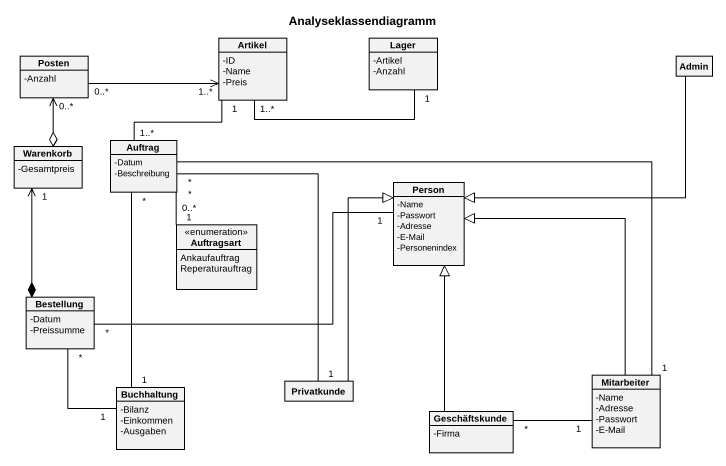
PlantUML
@startuml
title Analyseklassendiagramm
hide circle
hide empty members
skinparam classAttributeIconSize 0
class Posten {
  -Anzahl
}
class Artikel {
  -ID
  -Name
  -Preis
}
class Lager {
  -Artikel
  -Anzahl
}
class Admin
class Auftrag {
  -Datum
  -Beschreibung
}
class Warenkorb {
  -Gesamtpreis
}
class "Person" as Person_ {
  -Name
  -Passwort
  -Adresse
  -E-Mail
  -Personenindex
}
enum Auftragsart {
  Ankaufauftrag
  Reperaturauftrag
}
class Bestellung {
  -Datum
  -Preissumme
}
class Mitarbeiter {
  -Name
  -Adresse
  -Passwort
  -E-Mail
}
class Buchhaltung {
  -Bilanz
  -Einkommen
  -Ausgaben
}
class Privatkunde
class Geschäftskunde {
  -Firma
}
Posten "0..*" -right-> "1..*" Artikel
Artikel "1..*" -right- "1" Lager
Artikel "1" -- "1..*" Auftrag
Admin -left-|> Person_
Auftrag "0..*" -- "1" Auftragsart
Warenkorb o-up-> "0..*" Posten
Bestellung *-up-> "1" Warenkorb
Bestellung "*" -right- "1" Person_
Mitarbeiter "1" -left- "*" Auftrag
Mitarbeiter -up-|> Person_
Mitarbeiter "1" -left- "*" Geschäftskunde
Buchhaltung "1" -up- "*" Auftrag
Buchhaltung "1" -up- "*" Bestellung
Privatkunde "1" -up- "*" Auftrag
Privatkunde -up-|> Person_
Geschäftskunde -up-|> Person_
@enduml
